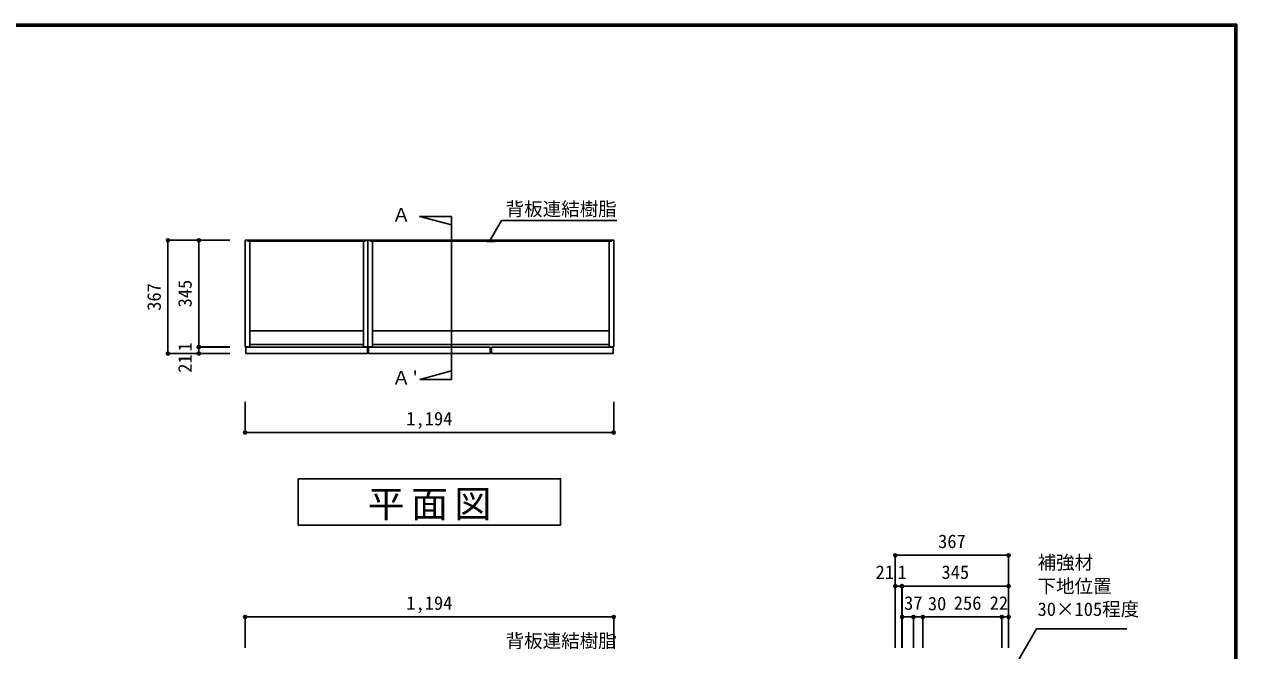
# Model space of a CAD drawing. Units: millimetres at full size, sheet at 1:20; some dimension numbers follow another scale. Extents: x -3893 to 3907, y -2871 to 2783.
# Drawn here: x -22 to 3907, y 753 to 2783 of the extents above; entities that cross this region are included whole.
import ezdxf
from ezdxf.enums import TextEntityAlignment as Align

# ---------------------------------------------------------------- set-up
doc = ezdxf.new("R2010")
doc.units = ezdxf.units.MM
doc.header["$LTSCALE"] = 20
doc.header["$PDMODE"] = 32
doc.header["$PDSIZE"] = 10
doc.layers.add('0-0_補助線', color=7, linetype='Continuous')
doc.layers.add('F-1_枠', color=6, linetype='Continuous')
doc.styles.add('ＭＳ ゴシック', font='')
doc.styles.get('ＭＳ ゴシック').set_extended_font_data('MS Gothic')

msp = doc.modelspace()

# ---------------------------------------------------------------- linework, layer by layer
at = {"layer": '0-0_補助線'}
for p, q in [((1362.55, 2160.63), (1362.55, 1632.5)), ((1487.9, 2083.58), (1524.76, 2147.43)), ((1524.76, 2147.43), (1897.9, 2147.43)), ((701.91, 2083.06), (1083.91, 2083.06)), ((1099.91, 2083.06), (1484.41, 2083.06)), ((1473.91, 2083.56), (1473.91, 2083.06)), ((1473.91, 2083.06), (1484.41, 2083.06)), ((1505.41, 2084.06), (1474.41, 2084.06)), ((1484.41, 2080.06), (1484.41, 2083.06)), ((1485.41, 2083.06), (1494.41, 2083.06)), ((1485.41, 2080.06), (1485.41, 2083.06)), ((1494.41, 2080.06), (1494.41, 2083.06)), ((1879.91, 2083.06), (1495.41, 2083.06)), ((1495.41, 2080.06), (1495.41, 2083.06)), ((1495.41, 2083.06), (1505.91, 2083.06)), ((1505.91, 2083.56), (1505.91, 2083.06)), ((1475.91, 2080.06), (1484.41, 2080.06)), ((1475.91, 2079.56), (1475.91, 2080.06)), ((1503.41, 2079.06), (1476.41, 2079.06)), ((1485.41, 2080.06), (1494.41, 2080.06)), ((1495.41, 2080.06), (1503.91, 2080.06)), ((1503.91, 2079.56), (1503.91, 2080.06)), ((1259.68, 1632.5), (1362.55, 1660.06)), ((1362.55, 1632.5), (1259.68, 1632.5))]:
    msp.add_line(p, q, dxfattribs=at)
at = {"layer": '0-0_補助線', "color": 4}
for p, q in [((443.91, 2083.06), (643.91, 2083.06)), ((443.91, 2083.06), (443.91, 1716.06)), ((543.91, 2083.06), (543.91, 1716.06)), ((543.91, 1738.06), (643.91, 1738.06)), ((543.91, 1737.06), (643.91, 1737.06)), ((443.91, 1716.06), (643.91, 1716.06)), ((693.91, 1460.06), (693.91, 1560.06)), ((1887.91, 1460.06), (1887.91, 1560.06)), ((693.91, 1460.06), (1887.91, 1460.06)), ((2800.4, 1062.33), (2800.4, 962.33)), ((3167.4, 1062.33), (2800.4, 1062.33)), ((3167.4, 1062.33), (3167.4, 962.33)), ((2800.4, 962.33), (2800.4, 762.33)), ((2821.4, 962.33), (2800.4, 962.33)), ((2822.4, 962.33), (2821.4, 962.33)), ((2821.4, 962.33), (2821.4, 762.33)), ((2822.4, 962.33), (2822.4, 862.33)), ((3167.4, 962.33), (2822.4, 962.33)), ((3167.4, 962.33), (3167.4, 862.33)), ((693.91, 862.33), (1887.91, 862.33)), ((693.91, 862.33), (693.91, 762.33)), ((1887.91, 862.33), (1887.91, 762.33)), ((2822.4, 862.33), (2822.4, 762.33)), ((2859.4, 862.33), (2822.4, 862.33)), ((2859.4, 862.33), (2859.4, 762.33)), ((2889.4, 862.33), (2859.4, 862.33)), ((2889.4, 862.33), (2889.4, 762.33)), ((3145.4, 862.33), (2889.4, 862.33)), ((3145.4, 862.33), (3145.4, 762.33)), ((3167.4, 862.33), (3145.4, 862.33)), ((3167.4, 862.33), (3167.4, 762.33))]:
    msp.add_line(p, q, dxfattribs=at)
at = {"layer": '0-0_補助線', "color": 2}
for p, q in [((693.91, 1738.06), (693.91, 2083.06)), ((701.91, 2083.06), (693.91, 2083.06)), ((701.91, 2083.06), (701.91, 2080.06)), ((1879.91, 2083.06), (1887.91, 2083.06)), ((701.91, 2081.56), (1083.91, 2081.56)), ((701.91, 2080.06), (1083.91, 2080.06)), ((708.91, 2080.06), (708.91, 1738.06)), ((1076.91, 2080.06), (1076.91, 1738.06)), ((1099.91, 2081.56), (1484.41, 2081.56)), ((1106.91, 2080.06), (1106.91, 1738.06)), ((1879.91, 2081.56), (1495.41, 2081.56)), ((1872.91, 2080.06), (1872.91, 1738.06)), ((693.91, 1738.06), (708.91, 1738.06)), ((695.91, 1737.06), (695.91, 1716.06)), ((1089.91, 1737.06), (695.91, 1737.06)), ((1076.91, 1738.06), (1091.91, 1738.06)), ((1089.91, 1737.06), (1089.91, 1716.06)), ((1487.91, 1737.06), (1487.91, 1716.06)), ((1885.91, 1737.06), (1491.91, 1737.06)), ((1491.91, 1737.06), (1491.91, 1716.06)), ((1885.91, 1737.06), (1885.91, 1716.06)), ((1089.91, 1716.06), (695.91, 1716.06)), ((1487.91, 1716.06), (1093.91, 1716.06)), ((1885.91, 1716.06), (1491.91, 1716.06))]:
    msp.add_line(p, q, dxfattribs=at)
at = {"layer": '0-0_補助線', "color": 3}
for p, q in [((708.91, 1790.06), (1076.91, 1790.06)), ((1106.91, 1790.06), (1872.91, 1790.06)), ((708.91, 1745.06), (1076.91, 1745.06)), ((1106.91, 1745.06), (1872.91, 1745.06))]:
    msp.add_line(p, q, dxfattribs=at)
at = {"layer": '0-0_補助線'}
for points in [[(1362.55, 2160.63), (1259.68, 2160.63), (1362.55, 2133.06)], [(3180.88, 690.87), (3257.91, 824.29), (3550.93, 824.29)]]:
    msp.add_lwpolyline(points, dxfattribs=at)
at = {"layer": '0-0_補助線', "color": 2}
for points in [[(1091.91, 2083.06), (1083.91, 2083.06), (1083.91, 2080.06)], [(1106.91, 1738.06), (1091.91, 1738.06), (1091.91, 2083.06)], [(1091.91, 2083.06), (1099.91, 2083.06), (1099.91, 2080.06), (1484.41, 2080.06)], [(1879.91, 2083.06), (1879.91, 2080.06), (1495.41, 2080.06)], [(1872.91, 1738.06), (1887.91, 1738.06), (1887.91, 2083.06)], [(1487.91, 1737.06), (1093.91, 1737.06), (1093.91, 1716.06)]]:
    msp.add_lwpolyline(points, dxfattribs=at)
at = {"layer": '0-0_補助線'}
msp.add_lwpolyline([(865.91, 1310.06), (1715.91, 1310.06), (1715.91, 1160.06), (865.91, 1160.06)], close=True, dxfattribs=at)
for centre, start, end in [((1474.41, 2083.56), 90, 180), ((1505.41, 2083.56), 0, 90), ((1476.41, 2079.56), 180, 270), ((1503.41, 2079.56), 270, 0)]:
    msp.add_arc(centre, 0.5, start, end, dxfattribs=at)
for p in [(443.91, 2083.06), (543.91, 2083.06), (543.91, 1738.06), (543.91, 1737.06), (443.91, 1716.06), (543.91, 1716.06), (693.91, 1460.06), (1887.91, 1460.06), (2800.4, 1062.33), (3167.4, 1062.33), (2800.4, 962.33), (2821.4, 962.33), (2822.4, 962.33), (3167.4, 962.33), (693.91, 862.33), (1887.91, 862.33), (2822.4, 862.33), (2859.4, 862.33), (2889.4, 862.33), (3145.4, 862.33), (3167.4, 862.33)]:
    msp.add_point(p, dxfattribs=at)
at = {"layer": 'F-1_枠'}
for p, q in [((-3893.39, 2783.33), (3906.61, 2783.33)), ((-3893.39, 2780), (3906.61, 2780)), ((-3893.39, 2776.67), (3906.61, 2776.67)), ((3899.95, 2783.33), (3899.95, -2803.33)), ((3903.28, 2783.33), (3903.28, -2803.33)), ((3906.61, 2783.33), (3906.61, -2803.33))]:
    msp.add_line(p, q, dxfattribs=at)

# ---------------------------------------------------------------- texts
at = {"layer": '0-0_補助線', "style": 'ＭＳ ゴシック'}
for s, p in [('背板連結樹脂', (1537.9, 2149.56)), ('Ａ ', (1169.68, 2130.63)), ("Ａ'", (1169.68, 1602.5)), ('1,194', (1215.91, 1470.06)), ('367', (2938.9, 1072.33)), ('補強材', (3261.14, 1003.7)), ('21', (2736.3, 972.33)), ('1', (2807.4, 972.33)), ('345', (2949.9, 972.33)), ('下地位置', (3261.14, 927.08)), ('1,194', (1215.91, 872.33)), ('37', (2828.75, 872.33)), ('30', (2905.74, 870.72)), ('256', (2989.75, 872.33)), ('22', (3105.97, 872.33)), ('30×105程度', (3261.14, 852.54)), ('背板連結樹脂', (1537.9, 749.76))]:
    msp.add_text(s, height=43.99, dxfattribs=at).set_placement(p, align=Align.BOTTOM_LEFT)
for s, p in [('367', (433.91, 1854.56)), ('345', (533.91, 1865.56)), ('1', (533.91, 1722.56)), ('21', (533.91, 1653.65))]:
    msp.add_text(s, height=43.99, rotation=90, dxfattribs=at).set_placement(p, align=Align.BOTTOM_LEFT)
at = {"layer": '0-0_補助線', "insert": (1090.91, 1175.06), "char_height": 87.98, "attachment_point": 7, "style": 'ＭＳ ゴシック'}
msp.add_mtext('\\T1.17;平面図', dxfattribs=at)

doc.saveas('drawing.dxf')
